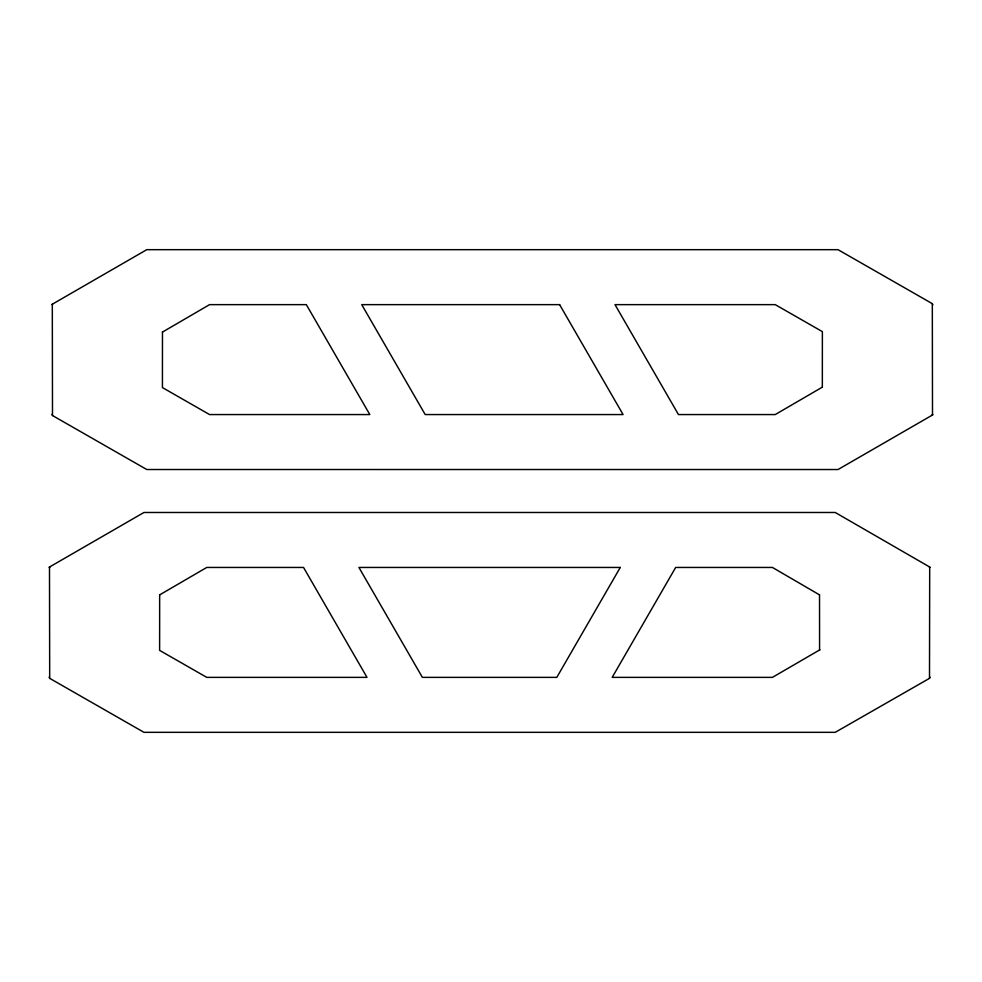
<?xml version="1.0" encoding="UTF-8"?>
<svg xmlns="http://www.w3.org/2000/svg" width="982" height="982" viewBox="0 0 982 982"><rect width="100%" height="100%" fill="white"/><g stroke="black" fill="none" stroke-linecap="round" stroke-linejoin="round"><path stroke-width="1.47" d="M930.089 677.163L929.5 678.341L835.228 732.327L143.961 732.327L49.689 678.341L49.493 567.301M932.225 414.674L932.9 414.76L838.039 469.531L146.772 469.519L52.5 415.533L52.304 304.494M159.661 594.883L206.76 567.449L303.536 567.449L366.998 677.371L206.76 677.371L159.624 650.379L159.661 594.638M162.472 332.076L209.559 304.641L306.335 304.641L369.809 414.564L209.559 414.564L162.423 387.571L162.472 331.83M822.339 387.374L822.376 331.634L775.24 304.641L615.002 304.641L678.464 414.564L775.24 414.564L822.339 387.141M52.574 304.53L51.911 304.445L146.772 249.674L838.039 249.686L932.311 303.671L932.507 414.711M819.528 594.883L772.441 567.449L675.665 567.449L612.191 677.371L772.441 677.371L819.872 649.789M929.426 567.338L930.089 567.252L835.228 512.481L143.961 512.481L49.1 567.252L49.775 567.338M929.696 567.301L929.5 678.341M932.311 303.671L932.9 304.862M51.911 414.355L52.5 415.533M49.1 677.163L49.689 678.341M819.528 594.638L819.577 650.379M620.268 567.449L556.806 677.371L422.383 677.371L358.921 567.449L620.268 567.449M559.617 304.641L361.732 304.641L425.194 414.564L623.079 414.564L559.617 304.641"/></g></svg>
